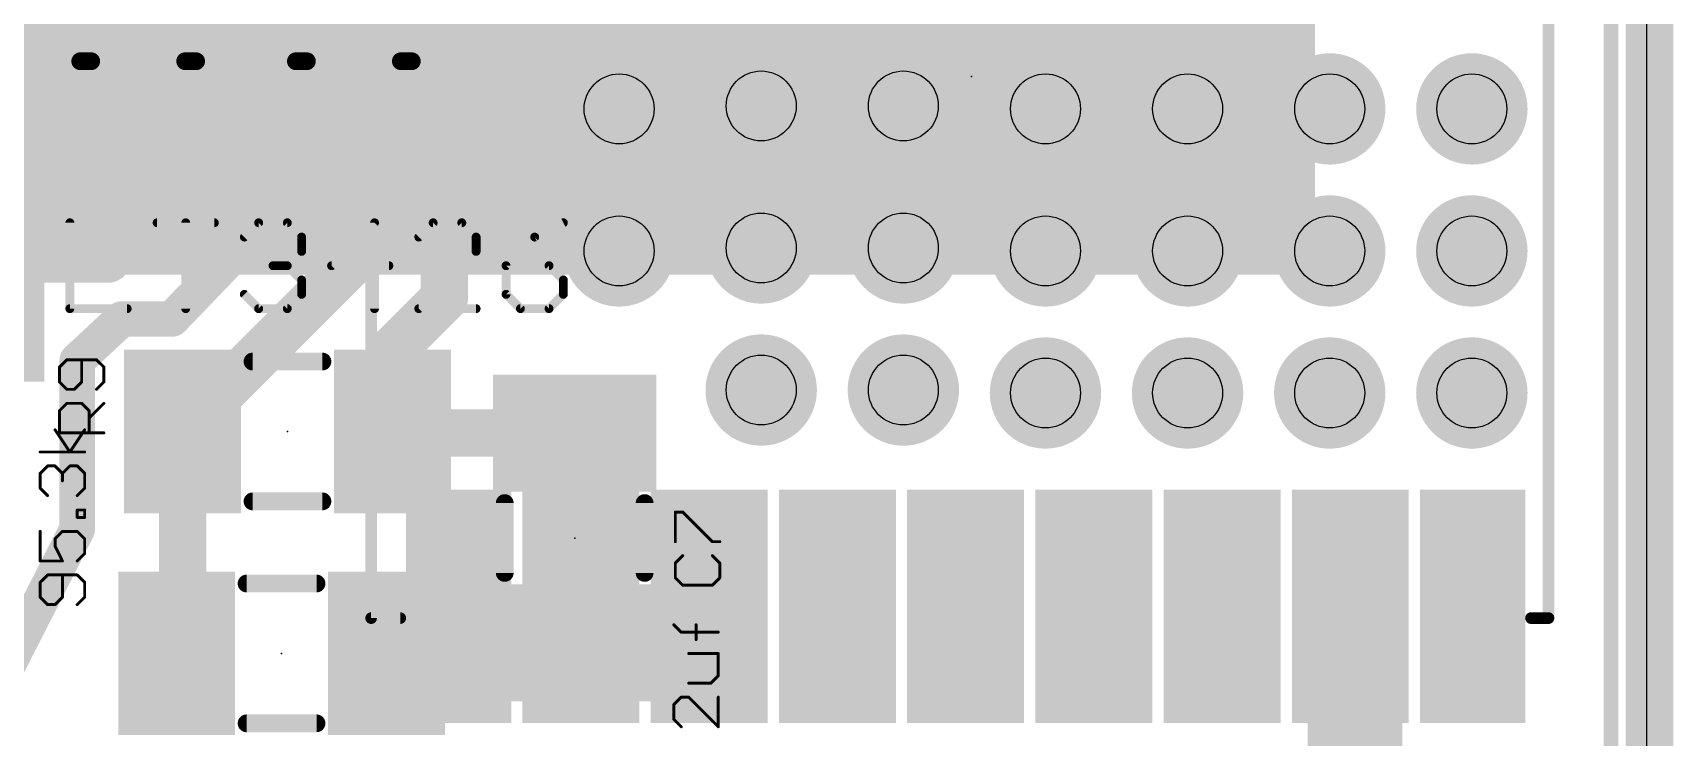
# Model space of a CAD drawing. Extents: x -6 to 101, y -9 to 20.
# Drawn here: x 30.17 to 44.25, y 5.15 to 11.19 of the extents above; entities that cross this region are included whole.
import ezdxf

# ---------------------------------------------------------------- set-up
doc = ezdxf.new("R2010")
doc.units = 0
for name, color, linetype in [('1', 22, 'CONTINUOUS'), ('16', 175, 'CONTINUOUS'), ('18', 82, 'CONTINUOUS'), ('20', 7, 'CONTINUOUS'), ('21', 253, 'CONTINUOUS'), ('22', 253, 'CONTINUOUS'), ('23', 7, 'CONTINUOUS'), ('24', 7, 'CONTINUOUS'), ('25', 253, 'CONTINUOUS'), ('27', 253, 'CONTINUOUS'), ('29', 253, 'CONTINUOUS'), ('30', 253, 'CONTINUOUS'), ('31', 253, 'CONTINUOUS'), ('32', 253, 'CONTINUOUS'), ('39', 22, 'CONTINUOUS'), ('44', 253, 'CONTINUOUS'), ('51', 253, 'CONTINUOUS')]:
    doc.layers.add(name, color=color, linetype=linetype)

# ---------------------------------------------------------------- blocks, each defined once
blk = doc.blocks.new('RECT')
blk.add_solid([(-0.5, -0.5), (0.5, -0.5), (-0.5, 0.5), (0.5, 0.5)])
blk = doc.blocks.new('ROUNDV')
at = {"const_width": 0.5}
blk.add_lwpolyline([(0, -0.25, 1), (0, 0.25, 1), (0, -0.25)], format="xyb", dxfattribs=at)

msp = doc.modelspace()

# ---------------------------------------------------------------- linework, layer by layer
at = {"layer": '1'}
for points, const_width in [([(44.0436, 19.5834), (44.0436, 3.7592)], 0.4064), ([(33.2994, 11.7602), (33.7058, 11.3284)], 0.4064), ([(33.7058, 11.3284), (33.7058, 8.9154)], 0.4064), ([(31.0388, 10.445), (31.054, 10.4602)], 0.4064), ([(31.0388, 9.4742), (31.0388, 10.445)], 0.4064), ([(32.004, 10.4602), (32.004, 9.398)], 0.3048), ([(32.954, 10.4602), (32.954, 9.2668)], 0.4064), ([(30.816, 9.2514), (31.0388, 9.4742)], 0.4064), ([(28.4734, 9.2514), (30.816, 9.2514)], 0.4064), ([(32.004, 9.398), (31.369, 8.7376)], 0.3048), ([(32.954, 9.2668), (31.4596, 7.7724)], 0.4064), ([(33.7058, 8.9154), (33.274, 8.4836)], 0.4064), ([(30.9372, 8.7376), (30.5562, 8.382)], 0.3048), ([(31.369, 8.7376), (30.9372, 8.7376)], 0.3048), ([(33.274, 8.4836), (33.274, 7.7868)], 0.4064), ([(30.5562, 8.382), (30.5562, 6.9342)], 0.3048), ([(31.4596, 7.7724), (31.4596, 5.9182)], 0.4064), ([(33.274, 7.7868), (33.2596, 7.7724)], 0.4064), ([(33.274, 7.758), (33.2596, 7.7724)], 0.4064), ([(34.8234, 7.758), (33.274, 7.758)], 0.4064), ([(30.5562, 6.9342), (29.8704, 5.588)], 0.3048), ([(31.4596, 5.9182), (31.4088, 5.8674)], 0.4064)]:
    msp.add_lwpolyline(points, dxfattribs=dict(at, const_width=const_width))
for points, const_width in [([(33.6318, 11.2588, 1), (33.7798, 11.398)], 0.2032), ([(31.1404, 10.445, 1), (30.9372, 10.445)], 0.2032), ([(30.967, 10.5168, 1), (31.1106, 10.3732)], 0.2032), ([(31.1258, 10.3884, 1), (30.9822, 10.532)], 0.2032), ([(32.0802, 10.4602, 1), (31.9278, 10.4602)], 0.1524), ([(33.0556, 10.4602, 1), (32.8524, 10.4602)], 0.2032), ([(30.9372, 9.4742, 1), (31.1404, 9.4742)], 0.2032), ([(31.1106, 9.4024, 1), (30.967, 9.546)], 0.2032), ([(30.816, 9.1498, 1), (30.816, 9.353)], 0.2032), ([(31.9278, 9.398, 1), (32.0802, 9.398)], 0.1524), ([(32.0589, 9.3452, 1), (31.9491, 9.4508)], 0.1524), ([(33.0258, 9.195, 1), (32.8822, 9.3386)], 0.2032), ([(30.7442, 9.3232, 1), (30.8878, 9.1796)], 0.2032), ([(32.8524, 9.2668, 1), (33.0556, 9.2668)], 0.2032), ([(33.6042, 8.9154, 1), (33.8074, 8.9154)], 0.2032), ([(33.7776, 8.8436, 1), (33.634, 8.9872)], 0.2032), ([(30.9372, 8.8138, 1), (30.9372, 8.6614)], 0.1524), ([(30.9892, 8.6819, 1), (30.8852, 8.7933)], 0.1524), ([(31.3141, 8.7904, 1), (31.4239, 8.6848)], 0.1524), ([(31.369, 8.6614, 1), (31.369, 8.8138)], 0.1524), ([(33.3756, 8.4836, 1), (33.1724, 8.4836)], 0.2032), ([(33.2022, 8.5554, 1), (33.3458, 8.4118)], 0.2032), ([(30.6324, 8.382, 1), (30.48, 8.382)], 0.1524), ([(30.5042, 8.4377, 1), (30.6082, 8.3263)], 0.1524), ([(31.5612, 7.7724, 1), (31.358, 7.7724)], 0.2032), ([(31.3878, 7.8442, 1), (31.5314, 7.7006)], 0.2032), ([(33.3314, 7.8442, 1), (33.1878, 7.7006)], 0.2032), ([(33.1878, 7.8442, 1), (33.3314, 7.7006)], 0.2032), ([(33.274, 7.8596, 1), (33.274, 7.6564)], 0.2032), ([(33.1724, 7.7868, 1), (33.3756, 7.7868)], 0.2032), ([(33.3458, 7.715, 1), (33.2022, 7.8586)], 0.2032), ([(33.2022, 7.6862, 1), (33.3458, 7.8298)], 0.2032), ([(34.8234, 7.6564, 1), (34.8234, 7.8596)], 0.2032), ([(30.6241, 6.8996, 1), (30.4883, 6.9688)], 0.1524), ([(30.48, 6.9342, 1), (30.6324, 6.9342)], 0.1524), ([(31.5314, 5.8464, 1), (31.3878, 5.99)], 0.2032), ([(31.337, 5.9392, 1), (31.4806, 5.7956)], 0.2032), ([(31.358, 5.9182, 1), (31.5612, 5.9182)], 0.2032)]:
    msp.add_lwpolyline(points, format="xyb", dxfattribs=dict(at, const_width=const_width))
at = {"layer": '16'}
for points, const_width in [([(44.0436, 19.5834), (44.0436, 3.7592)], 0.4064), ([(41.477, 6.2704), (41.5168, 6.2704)], 0.8128), ([(41.5168, 6.2704), (41.5168, 1.8796)], 0.8128)]:
    msp.add_lwpolyline(points, dxfattribs=dict(at, const_width=const_width))
at = {"layer": '16', "const_width": 0.4064}
for points in [[(41.477, 6.4736, 1), (41.477, 6.0672)], [(41.72, 6.2704, 1), (41.3136, 6.2704)], [(41.5168, 6.0672, 1), (41.5168, 6.4736)]]:
    msp.add_lwpolyline(points, format="xyb", dxfattribs=at)
at = {"layer": '20'}
msp.add_line((44.0182, 18.8976), (44.0182, 3.81), dxfattribs=at)
at = {"layer": '21'}
for points, const_width in [([(43.7134, 19.2786), (43.7134, 4.0386)], 0.127), ([(30.582, 10.9502), (30.582, 12.5702)], 0.1524), ([(33.426, 12.5702), (33.426, 10.9502)], 0.1524), ([(30.676, 10.9502), (30.582, 10.9502)], 0.1524), ([(31.576, 10.9502), (31.482, 10.9502)], 0.1524), ([(32.526, 10.9502), (32.432, 10.9502)], 0.1524), ([(33.426, 10.9502), (33.332, 10.9502)], 0.1524), ([(32.0596, 8.3724), (32.6596, 8.3724)], 0.1524), ([(32.0596, 7.1724), (32.6596, 7.1724)], 0.1524), ([(34.2234, 7.158), (34.2234, 6.558)], 0.1524), ([(35.4234, 7.158), (35.4234, 6.558)], 0.1524), ([(32.6088, 6.4674), (32.0088, 6.4674)], 0.1524), ([(32.6088, 5.2674), (32.0088, 5.2674)], 0.1524)]:
    msp.add_lwpolyline(points, dxfattribs=dict(at, const_width=const_width))
at = {"layer": '21', "const_width": 0.0762}
for points in [[(30.582, 10.9883, 1), (30.582, 10.9121)], [(30.5439, 10.9502, 1), (30.6201, 10.9502)], [(30.676, 10.9121, 1), (30.676, 10.9883)], [(31.482, 10.9883, 1), (31.482, 10.9121)], [(31.576, 10.9121, 1), (31.576, 10.9883)], [(32.432, 10.9883, 1), (32.432, 10.9121)], [(32.526, 10.9121, 1), (32.526, 10.9883)], [(33.332, 10.9883, 1), (33.332, 10.9121)], [(33.3879, 10.9502, 1), (33.4641, 10.9502)], [(33.426, 10.9121, 1), (33.426, 10.9883)], [(32.0596, 8.4105, 1), (32.0596, 8.3343)], [(32.6596, 8.3343, 1), (32.6596, 8.4105)], [(32.0596, 7.2105, 1), (32.0596, 7.1343)], [(32.6596, 7.1343, 1), (32.6596, 7.2105)], [(34.2615, 7.158, 1), (34.1853, 7.158)], [(35.4615, 7.158, 1), (35.3853, 7.158)], [(32.0088, 6.5055, 1), (32.0088, 6.4293)], [(32.6088, 6.4293, 1), (32.6088, 6.5055)], [(34.1853, 6.558, 1), (34.2615, 6.558)], [(35.3853, 6.558, 1), (35.4615, 6.558)], [(32.0088, 5.3055, 1), (32.0088, 5.2293)], [(32.6088, 5.2293, 1), (32.6088, 5.3055)]]:
    msp.add_lwpolyline(points, format="xyb", dxfattribs=at)
at = {"layer": '22', "const_width": 0.1}
for points in [[(33.077, 6.1704), (33.077, 15.8704)], [(43.177, 6.1704), (43.177, 15.8704)], [(33.327, 6.1704), (33.077, 6.1704)], [(43.177, 6.1704), (43.027, 6.1704)]]:
    msp.add_lwpolyline(points, dxfattribs=at)
at = {"layer": '22', "const_width": 0.05}
for points in [[(33.077, 6.1954, 1), (33.077, 6.1454)], [(33.052, 6.1704, 1), (33.102, 6.1704)], [(33.327, 6.1454, 1), (33.327, 6.1954)], [(43.027, 6.1954, 1), (43.027, 6.1454)], [(43.152, 6.1704, 1), (43.202, 6.1704)], [(43.177, 6.1454, 1), (43.177, 6.1954)]]:
    msp.add_lwpolyline(points, format="xyb", dxfattribs=at)
at = {"layer": '23'}
for p in [(32.3596, 7.7724), (34.8234, 6.858), (32.3088, 5.8674)]:
    msp.add_point(p, dxfattribs=at)
at = {"layer": '24'}
msp.add_point((38.227, 10.8204), dxfattribs=at)
at = {"layer": '25', "const_width": 0.0127}
for points in [[(30.4098, 8.3246, 1), (30.3971, 8.3246)], [(30.399, 8.3291, 1), (30.408, 8.3201)], [(30.467, 8.3945, 1), (30.467, 8.3818)], [(30.4715, 8.3836, 1), (30.4625, 8.3926)], [(30.6005, 8.3881, 1), (30.5878, 8.3881)], [(30.7257, 8.3926, 1), (30.7168, 8.3836)], [(30.7212, 8.3818, 1), (30.7212, 8.3945)], [(30.7912, 8.3246, 1), (30.7784, 8.3246)], [(30.7803, 8.3201, 1), (30.7893, 8.3291)], [(30.3971, 8.1975, 1), (30.4098, 8.1975)], [(30.408, 8.2019, 1), (30.399, 8.193)], [(30.5878, 8.1975, 1), (30.6005, 8.1975)], [(30.5986, 8.193, 1), (30.5896, 8.2019)], [(30.7784, 8.1975, 1), (30.7912, 8.1975)], [(30.7893, 8.193, 1), (30.7803, 8.2019)], [(30.467, 8.1403, 1), (30.467, 8.1276)], [(30.467, 8.0203, 1), (30.467, 8.0076)], [(30.4625, 8.1294, 1), (30.4715, 8.1384)], [(30.4715, 8.0094, 1), (30.4625, 8.0184)], [(30.5261, 8.1384, 1), (30.5351, 8.1294)], [(30.5306, 8.1276, 1), (30.5306, 8.1403)], [(30.5986, 8.0184, 1), (30.5896, 8.0094)], [(30.5941, 8.0076, 1), (30.5941, 8.0203)], [(30.7168, 8.1384, 1), (30.7257, 8.1294)], [(30.7893, 8.0094, 1), (30.7803, 8.0184)], [(30.4098, 7.9504, 1), (30.3971, 7.9504)], [(30.399, 7.9549, 1), (30.408, 7.9459)], [(30.664, 7.9504, 1), (30.6513, 7.9504)], [(30.6532, 7.8913, 1), (30.6622, 7.8823)], [(30.6532, 7.9459, 1), (30.6622, 7.9549)], [(30.3708, 7.7904, 1), (30.3602, 7.7834)], [(30.3971, 7.7597, 1), (30.4098, 7.7597)], [(30.4035, 7.7661, 1), (30.4035, 7.7534)], [(30.625, 7.7834, 1), (30.6144, 7.7904)], [(30.6513, 7.7597, 1), (30.664, 7.7597)], [(30.7848, 7.7534, 1), (30.7848, 7.7661)], [(30.2384, 7.6026, 1), (30.2384, 7.5899)], [(30.4873, 7.5997, 1), (30.4979, 7.5927)], [(30.4873, 7.5927, 1), (30.4979, 7.5997)], [(30.6197, 7.5899, 1), (30.6197, 7.6026)], [(30.3019, 7.4826, 1), (30.3019, 7.4699)], [(30.3064, 7.4717, 1), (30.2974, 7.4807)], [(30.37, 7.4807, 1), (30.361, 7.4717)], [(30.3655, 7.4699, 1), (30.3655, 7.4826)], [(30.4926, 7.4826, 1), (30.4926, 7.4699)], [(30.4971, 7.4717, 1), (30.4881, 7.4807)], [(30.5606, 7.4807, 1), (30.5517, 7.4717)], [(30.5561, 7.4699, 1), (30.5561, 7.4826)], [(30.2447, 7.4127, 1), (30.232, 7.4127)], [(30.2339, 7.4172, 1), (30.2429, 7.4082)], [(30.4354, 7.4127, 1), (30.4227, 7.4127)], [(30.4245, 7.4172, 1), (30.4335, 7.4082)], [(30.4227, 7.3491, 1), (30.4354, 7.3491)], [(30.4245, 7.4082, 1), (30.4335, 7.4172)], [(30.6261, 7.4127, 1), (30.6134, 7.4127)], [(30.6152, 7.4082, 1), (30.6242, 7.4172)], [(30.232, 7.2856, 1), (30.2447, 7.2856)], [(30.2429, 7.2901, 1), (30.2339, 7.2811)], [(30.2974, 7.2175, 1), (30.3064, 7.2265)], [(30.5517, 7.2265, 1), (30.5606, 7.2175)], [(30.6134, 7.2856, 1), (30.6261, 7.2856)], [(30.6242, 7.2811, 1), (30.6152, 7.2901)], [(30.5561, 7.1048, 1), (30.5561, 7.0921)], [(30.5561, 7.0413, 1), (30.5561, 7.0286)], [(30.5625, 7.0985, 1), (30.5498, 7.0985)], [(30.5498, 7.0349, 1), (30.5625, 7.0349)], [(30.6261, 7.0985, 1), (30.6134, 7.0985)], [(30.6134, 7.0349, 1), (30.6261, 7.0349)], [(30.6197, 7.0921, 1), (30.6197, 7.1048)], [(30.6197, 7.0286, 1), (30.6197, 7.0413)], [(35.693, 7.0809, 1), (35.6803, 7.0809)], [(35.6867, 7.0873, 1), (35.6867, 7.0746)], [(35.7547, 7.0854, 1), (35.7457, 7.0764)], [(35.7502, 7.0746, 1), (35.7502, 7.0873)], [(30.2447, 6.9149, 1), (30.232, 6.9149)], [(30.429, 6.9213, 1), (30.429, 6.9086)], [(30.4335, 6.9104, 1), (30.4245, 6.9194)], [(30.5606, 6.9194, 1), (30.5517, 6.9104)], [(30.5561, 6.9086, 1), (30.5561, 6.9213)], [(30.3718, 6.8514, 1), (30.3591, 6.8514)], [(30.361, 6.8559, 1), (30.37, 6.8469)], [(30.3712, 6.7907, 1), (30.3598, 6.785)], [(30.3591, 6.7878, 1), (30.3718, 6.7878)], [(30.6261, 6.8514, 1), (30.6134, 6.8514)], [(30.6152, 6.8469, 1), (30.6242, 6.8559)], [(35.6803, 6.8267, 1), (35.693, 6.8267)], [(36.0044, 6.833, 1), (36.0044, 6.8203)], [(36, 6.8222, 1), (36.0089, 6.8312)], [(36.068, 6.8203, 1), (36.068, 6.833)], [(30.232, 6.6607, 1), (30.2447, 6.6607)], [(30.2384, 6.6671, 1), (30.2384, 6.6544)], [(30.4234, 6.6579, 1), (30.4347, 6.6635)], [(30.429, 6.6544, 1), (30.429, 6.6671)], [(30.5517, 6.6652, 1), (30.5606, 6.6562)], [(30.6134, 6.7243, 1), (30.6261, 6.7243)], [(30.6242, 6.7198, 1), (30.6152, 6.7287)], [(35.693, 6.6431, 1), (35.6803, 6.6431)], [(35.6822, 6.6476, 1), (35.6912, 6.6387)], [(35.7547, 6.7022, 1), (35.7457, 6.7112)], [(36.0089, 6.7112, 1), (36, 6.7022)], [(36.0744, 6.6431, 1), (36.0617, 6.6431)], [(36.0635, 6.6387, 1), (36.0725, 6.6476)], [(30.2447, 6.4772, 1), (30.232, 6.4772)], [(30.2339, 6.4817, 1), (30.2429, 6.4727)], [(30.3019, 6.5471, 1), (30.3019, 6.5344)], [(30.3064, 6.5362, 1), (30.2974, 6.5452)], [(30.4354, 6.5407, 1), (30.4227, 6.5407)], [(30.5606, 6.5452, 1), (30.5517, 6.5362)], [(30.5561, 6.5344, 1), (30.5561, 6.5471)], [(30.6261, 6.4772, 1), (30.6134, 6.4772)], [(30.6152, 6.4727, 1), (30.6242, 6.4817)], [(35.6912, 6.5205, 1), (35.6822, 6.5115)], [(35.6803, 6.516, 1), (35.693, 6.516)], [(36.0617, 6.516, 1), (36.0744, 6.516)], [(36.0725, 6.5115, 1), (36.0635, 6.5205)], [(30.232, 6.3501, 1), (30.2447, 6.3501)], [(30.2429, 6.3545, 1), (30.2339, 6.3456)], [(30.4227, 6.3501, 1), (30.4354, 6.3501)], [(30.4335, 6.3456, 1), (30.4245, 6.3545)], [(30.6134, 6.3501, 1), (30.6261, 6.3501)], [(30.6242, 6.3456, 1), (30.6152, 6.3545)], [(35.7502, 6.4588, 1), (35.7502, 6.4461)], [(35.7457, 6.448, 1), (35.7547, 6.457)], [(36, 6.457, 1), (36.0089, 6.448)], [(36.0044, 6.4461, 1), (36.0044, 6.4588)], [(30.3019, 6.2929, 1), (30.3019, 6.2801)], [(30.2974, 6.282, 1), (30.3064, 6.291)], [(30.361, 6.291, 1), (30.37, 6.282)], [(30.3655, 6.2801, 1), (30.3655, 6.2929)], [(30.5517, 6.291, 1), (30.5606, 6.282)], [(35.6785, 6.1178, 1), (35.6695, 6.1088)], [(35.7375, 6.0561, 1), (35.7375, 6.0434)], [(35.733, 6.0453, 1), (35.742, 6.0543)], [(35.871, 6.1133, 1), (35.8583, 6.1133)], [(36.0553, 6.0434, 1), (36.0553, 6.0561)], [(35.8583, 5.9862, 1), (35.871, 5.9862)], [(35.8011, 5.8726, 1), (35.8011, 5.8599)], [(36.0617, 5.8662, 1), (36.049, 5.8662)], [(36.0553, 5.8599, 1), (36.0553, 5.8726)], [(36.049, 5.6756, 1), (36.0617, 5.6756)], [(36.0598, 5.6711, 1), (36.0508, 5.6801)], [(35.7375, 5.4984, 1), (35.7375, 5.4857)], [(35.742, 5.4875, 1), (35.733, 5.4965)], [(35.8011, 5.6184, 1), (35.8011, 5.6057)], [(35.8056, 5.4965, 1), (35.7966, 5.4875)], [(35.8011, 5.4857, 1), (35.8011, 5.4984)], [(35.9873, 5.6165, 1), (35.9962, 5.6075)], [(35.9917, 5.6057, 1), (35.9917, 5.6184)], [(36.0617, 5.492, 1), (36.049, 5.492)], [(35.6803, 5.4285, 1), (35.6676, 5.4285)], [(35.6695, 5.433, 1), (35.6785, 5.424)], [(35.6785, 5.3059, 1), (35.6695, 5.2969)], [(35.6676, 5.3014, 1), (35.6803, 5.3014)], [(35.733, 5.2333, 1), (35.742, 5.2423)], [(36.049, 5.2378, 1), (36.0617, 5.2378)], [(36.0508, 5.2333, 1), (36.0598, 5.2423)]]:
    msp.add_lwpolyline(points, format="xyb", dxfattribs=at)
at = {"layer": '25', "const_width": 0.0254}
for points in [[(30.467, 8.3881), (30.4035, 8.3246)], [(30.4035, 8.3246), (30.4035, 8.1975)], [(30.7212, 8.3881), (30.467, 8.3881)], [(30.5941, 8.1975), (30.5941, 8.3881)], [(30.7848, 8.3246), (30.7212, 8.3881)], [(30.7848, 8.1975), (30.7848, 8.3246)], [(30.4035, 8.1975), (30.467, 8.1339)], [(30.5306, 8.1339), (30.5941, 8.1975)], [(30.7212, 8.1339), (30.7848, 8.1975)], [(30.4035, 7.9504), (30.467, 8.0139)], [(30.467, 8.1339), (30.5306, 8.1339)], [(30.467, 8.0139), (30.5941, 8.0139)], [(30.5941, 8.0139), (30.6577, 7.9504)], [(30.6577, 7.8868), (30.7848, 8.0139)], [(30.4035, 7.7597), (30.4035, 7.9504)], [(30.6577, 7.9504), (30.6577, 7.7597)], [(30.4926, 7.5962), (30.3655, 7.7869)], [(30.7848, 7.7597), (30.4035, 7.7597)], [(30.6197, 7.7869), (30.4926, 7.5962)], [(30.6197, 7.5962), (30.2384, 7.5962)], [(30.2384, 7.4127), (30.3019, 7.4762)], [(30.3019, 7.4762), (30.3655, 7.4762)], [(30.3655, 7.4762), (30.429, 7.4127)], [(30.429, 7.4127), (30.4926, 7.4762)], [(30.4926, 7.4762), (30.5561, 7.4762)], [(30.5561, 7.4762), (30.6197, 7.4127)], [(30.2384, 7.2856), (30.2384, 7.4127)], [(30.429, 7.4127), (30.429, 7.3491)], [(30.6197, 7.4127), (30.6197, 7.2856)], [(30.3019, 7.222), (30.2384, 7.2856)], [(30.6197, 7.2856), (30.5561, 7.222)], [(30.5561, 7.0349), (30.5561, 7.0985)], [(30.5561, 7.0985), (30.6197, 7.0985)], [(30.6197, 7.0349), (30.5561, 7.0349)], [(30.6197, 7.0985), (30.6197, 7.0349)], [(35.6867, 6.8267), (35.6867, 7.0809)], [(35.6867, 7.0809), (35.7502, 7.0809)], [(35.7502, 7.0809), (36.0044, 6.8267)], [(30.2384, 6.9149), (30.2384, 6.6607)], [(30.3655, 6.8514), (30.429, 6.9149)], [(30.429, 6.9149), (30.5561, 6.9149)], [(30.5561, 6.9149), (30.6197, 6.8514)], [(30.3655, 6.7878), (30.3655, 6.8514)], [(30.429, 6.6607), (30.3655, 6.7878)], [(30.6197, 6.8514), (30.6197, 6.7243)], [(36.0044, 6.8267), (36.068, 6.8267)], [(30.2384, 6.6607), (30.429, 6.6607)], [(30.6197, 6.7243), (30.5561, 6.6607)], [(35.7502, 6.7067), (35.6867, 6.6431)], [(35.6867, 6.6431), (35.6867, 6.516)], [(36.068, 6.6431), (36.0044, 6.7067)], [(36.068, 6.516), (36.068, 6.6431)], [(30.3019, 6.5407), (30.2384, 6.4772)], [(30.2384, 6.4772), (30.2384, 6.3501)], [(30.5561, 6.5407), (30.3019, 6.5407)], [(30.429, 6.3501), (30.429, 6.5407)], [(30.6197, 6.4772), (30.5561, 6.5407)], [(30.6197, 6.3501), (30.6197, 6.4772)], [(35.6867, 6.516), (35.7502, 6.4525)], [(36.0044, 6.4525), (36.068, 6.516)], [(30.2384, 6.3501), (30.3019, 6.2865)], [(30.3655, 6.2865), (30.429, 6.3501)], [(30.5561, 6.2865), (30.6197, 6.3501)], [(35.7502, 6.4525), (36.0044, 6.4525)], [(30.3019, 6.2865), (30.3655, 6.2865)], [(35.7375, 6.0498), (35.674, 6.1133)], [(36.0553, 6.0498), (35.7375, 6.0498)], [(35.8646, 5.9862), (35.8646, 6.1133)], [(36.0553, 5.8662), (35.8011, 5.8662)], [(36.0553, 5.6756), (36.0553, 5.8662)], [(35.9917, 5.612), (36.0553, 5.6756)], [(35.7375, 5.492), (35.674, 5.4285)], [(35.8011, 5.492), (35.7375, 5.492)], [(35.8011, 5.612), (35.9917, 5.612)], [(36.0553, 5.2378), (35.8011, 5.492)], [(36.0553, 5.492), (36.0553, 5.2378)], [(35.674, 5.4285), (35.674, 5.3014)], [(35.674, 5.3014), (35.7375, 5.2378)]]:
    msp.add_lwpolyline(points, dxfattribs=at)
at = {"layer": '27', "const_width": 0.0762}
for points in [[(30.4927, 9.5637), (30.4927, 8.8265)], [(31.2411, 9.5637), (31.7326, 9.5637)], [(31.4869, 8.8265), (31.4869, 9.5637)], [(31.9895, 9.4409), (32.1124, 9.5637)], [(32.1124, 9.5637), (32.3581, 9.5637)], [(32.3581, 9.5637), (32.481, 9.4409)], [(33.1066, 9.5637), (32.7379, 9.1951)], [(33.1066, 8.8265), (33.1066, 9.5637)], [(33.6092, 9.5637), (33.4864, 9.4409)], [(33.855, 9.5637), (33.6092, 9.5637)], [(33.9778, 9.4409), (33.855, 9.5637)], [(34.7263, 9.5637), (34.4805, 9.4409)], [(32.481, 9.4409), (32.481, 9.318)], [(33.9778, 9.318), (33.9778, 9.4409)], [(34.4805, 9.4409), (34.2348, 9.1951)], [(32.481, 9.318), (32.3581, 9.1951)], [(33.4864, 8.8265), (33.9778, 9.318)], [(32.3581, 9.1951), (32.2353, 9.1951)], [(32.3581, 9.1951), (32.481, 9.0722)], [(32.7379, 9.1951), (33.2294, 9.1951)], [(34.2348, 9.1951), (34.2348, 8.9494)], [(34.6034, 9.1951), (34.2348, 9.1951)], [(34.7263, 9.0722), (34.6034, 9.1951)], [(32.481, 9.0722), (32.481, 8.9494)], [(34.7263, 8.9494), (34.7263, 9.0722)], [(32.1124, 8.8265), (31.9895, 8.9494)], [(32.481, 8.9494), (32.3581, 8.8265)], [(34.2348, 8.9494), (34.3576, 8.8265)], [(34.6034, 8.8265), (34.7263, 8.9494)], [(30.4927, 8.8265), (30.9842, 8.8265)], [(32.3581, 8.8265), (32.1124, 8.8265)], [(33.9778, 8.8265), (33.4864, 8.8265)], [(34.3576, 8.8265), (34.6034, 8.8265)]]:
    msp.add_lwpolyline(points, dxfattribs=at)
at = {"layer": '27', "const_width": 0.0381}
for points in [[(30.5118, 9.5637, 1), (30.4737, 9.5637)], [(31.2411, 9.5828, 1), (31.2411, 9.5447)], [(31.5059, 9.5637, 1), (31.4678, 9.5637)], [(31.7326, 9.5447, 1), (31.7326, 9.5828)], [(32.1124, 9.5828, 1), (32.1124, 9.5447)], [(32.1259, 9.5503, 1), (32.0989, 9.5772)], [(32.3716, 9.5772, 1), (32.3447, 9.5503)], [(32.3581, 9.5447, 1), (32.3581, 9.5828)], [(33.1256, 9.5637, 1), (33.0875, 9.5637)], [(33.12, 9.5503, 1), (33.0931, 9.5772)], [(33.6092, 9.5828, 1), (33.6092, 9.5447)], [(33.6227, 9.5503, 1), (33.5958, 9.5772)], [(33.8684, 9.5772, 1), (33.8415, 9.5503)], [(33.855, 9.5447, 1), (33.855, 9.5828)], [(34.7348, 9.5467, 1), (34.7177, 9.5808)], [(31.9761, 9.4543, 1), (32.003, 9.4274)], [(32.5001, 9.4409, 1), (32.462, 9.4409)], [(32.4675, 9.4274, 1), (32.4945, 9.4543)], [(33.4729, 9.4543, 1), (33.4998, 9.4274)], [(33.9969, 9.4409, 1), (33.9588, 9.4409)], [(33.9644, 9.4274, 1), (33.9913, 9.4543)], [(34.472, 9.4579, 1), (34.489, 9.4238)], [(34.494, 9.4274, 1), (34.467, 9.4543)], [(32.462, 9.318, 1), (32.5001, 9.318)], [(32.4945, 9.3045, 1), (32.4675, 9.3315)], [(33.9588, 9.318, 1), (33.9969, 9.318)], [(33.9913, 9.3045, 1), (33.9644, 9.3315)], [(32.2353, 9.2142, 1), (32.2353, 9.1761)], [(32.3716, 9.2086, 1), (32.3447, 9.1816)], [(32.3447, 9.2086, 1), (32.3716, 9.1816)], [(32.3581, 9.1761, 1), (32.3581, 9.2142)], [(32.7379, 9.2142, 1), (32.7379, 9.1761)], [(32.7245, 9.2086, 1), (32.7514, 9.1816)], [(33.2294, 9.1761, 1), (33.2294, 9.2142)], [(34.2538, 9.1951, 1), (34.2157, 9.1951)], [(34.2213, 9.2086, 1), (34.2482, 9.1816)], [(34.2348, 9.2142, 1), (34.2348, 9.1761)], [(34.6169, 9.2086, 1), (34.5899, 9.1816)], [(34.6034, 9.1761, 1), (34.6034, 9.2142)], [(32.5001, 9.0722, 1), (32.462, 9.0722)], [(32.4675, 9.0588, 1), (32.4945, 9.0857)], [(34.7453, 9.0722, 1), (34.7072, 9.0722)], [(34.7128, 9.0588, 1), (34.7397, 9.0857)], [(32.003, 8.9628, 1), (31.9761, 8.9359)], [(32.462, 8.9494, 1), (32.5001, 8.9494)], [(32.4945, 8.9359, 1), (32.4675, 8.9628)], [(34.2157, 8.9494, 1), (34.2538, 8.9494)], [(34.2482, 8.9628, 1), (34.2213, 8.9359)], [(34.7072, 8.9494, 1), (34.7453, 8.9494)], [(34.7397, 8.9359, 1), (34.7128, 8.9628)], [(30.4927, 8.8456, 1), (30.4927, 8.8075)], [(30.4737, 8.8265, 1), (30.5118, 8.8265)], [(30.9842, 8.8075, 1), (30.9842, 8.8456)], [(31.4678, 8.8265, 1), (31.5059, 8.8265)], [(32.1124, 8.8456, 1), (32.1124, 8.8075)], [(32.0989, 8.813, 1), (32.1259, 8.84)], [(32.3447, 8.84, 1), (32.3716, 8.813)], [(32.3581, 8.8075, 1), (32.3581, 8.8456)], [(33.0875, 8.8265, 1), (33.1256, 8.8265)], [(33.4729, 8.84, 1), (33.4998, 8.813)], [(33.4864, 8.8456, 1), (33.4864, 8.8075)], [(33.9778, 8.8075, 1), (33.9778, 8.8456)], [(34.3576, 8.8456, 1), (34.3576, 8.8075)], [(34.3442, 8.813, 1), (34.3711, 8.84)], [(34.5899, 8.84, 1), (34.6169, 8.813)], [(34.6034, 8.8075, 1), (34.6034, 8.8456)]]:
    msp.add_lwpolyline(points, format="xyb", dxfattribs=at)
at = {"layer": '44'}
for centre in [(35.2044, 10.541), (36.4236, 10.5664), (37.6428, 10.5664), (38.862, 10.541), (40.0812, 10.541), (41.3004, 10.541), (42.5196, 10.541), (35.2044, 9.3218), (36.4236, 9.3472), (37.6428, 9.3472), (38.862, 9.3218), (40.0812, 9.3218), (41.3004, 9.3218), (42.5196, 9.3218), (36.4236, 8.128), (37.6428, 8.128), (38.862, 8.1026), (40.0812, 8.1026), (41.3004, 8.1026), (42.5196, 8.1026)]:
    msp.add_circle(centre, 0.3, dxfattribs=at)
at = {"layer": '51', "const_width": 0.1524}
msp.add_lwpolyline([(33.426, 10.9502), (30.582, 10.9502)], dxfattribs=at)
at = {"layer": '51', "const_width": 0.0762}
for points in [[(30.582, 10.9883, 1), (30.582, 10.9121)], [(33.426, 10.9121, 1), (33.426, 10.9883)]]:
    msp.add_lwpolyline(points, format="xyb", dxfattribs=at)

# ---------------------------------------------------------------- block references
at = {"layer": '1', "yscale": 1.2}
for p, xscale in [((31.054, 10.4602), 0.55), ((32.004, 10.4602), 0.55), ((32.954, 10.4602), 0.55), ((31.4596, 7.7724), 0.8), ((33.2596, 7.7724), 0.8)]:
    msp.add_blockref('RECT', p, dxfattribs=dict(at, xscale=xscale))
at = {"layer": '1', "xscale": 0.8, "yscale": 1.2}
for p, rotation in [((34.8234, 7.758), 270), ((31.4088, 5.8674), 180), ((33.2088, 5.8674), 180), ((34.8234, 5.958), 270)]:
    msp.add_blockref('RECT', p, dxfattribs=dict(at, rotation=rotation))
at = {"layer": '16', "xscale": 1.8, "rotation": 90}
for p, yscale in [((33.827, 6.2704), 0.7), ((34.877, 6.2704), 0.8), ((35.977, 6.2704), 0.8), ((37.077, 6.2704), 0.8), ((38.177, 6.2704), 0.8), ((39.277, 6.2704), 0.8), ((40.377, 6.2704), 0.8), ((41.477, 6.2704), 0.8), ((42.527, 6.2704), 0.7)]:
    msp.add_blockref('RECT', p, dxfattribs=dict(at, yscale=yscale))
at = {"layer": '18', "xscale": 0.9556, "yscale": 0.9556}
for p in [(35.2044, 10.541), (35.2044, 10.541), (36.4236, 10.5664), (36.4236, 10.5664), (37.6428, 10.5664), (37.6428, 10.5664), (38.862, 10.541), (38.862, 10.541), (40.0812, 10.541), (40.0812, 10.541), (41.3004, 10.541), (41.3004, 10.541), (42.5196, 10.541), (42.5196, 10.541), (35.2044, 9.3218), (35.2044, 9.3218), (36.4236, 9.3472), (36.4236, 9.3472), (37.6428, 9.3472), (37.6428, 9.3472), (38.862, 9.3218), (38.862, 9.3218), (40.0812, 9.3218), (40.0812, 9.3218), (41.3004, 9.3218), (41.3004, 9.3218), (42.5196, 9.3218), (42.5196, 9.3218), (36.4236, 8.128), (36.4236, 8.128), (37.6428, 8.128), (37.6428, 8.128), (38.862, 8.1026), (38.862, 8.1026), (40.0812, 8.1026), (40.0812, 8.1026), (41.3004, 8.1026), (41.3004, 8.1026), (42.5196, 8.1026), (42.5196, 8.1026)]:
    msp.add_blockref('ROUNDV', p, dxfattribs=at)
at = {"layer": '29', "yscale": 1.4032}
for p, xscale in [((31.054, 10.4602), 0.7532), ((32.004, 10.4602), 0.7532), ((32.954, 10.4602), 0.7532), ((31.4596, 7.7724), 1.0032), ((33.2596, 7.7724), 1.0032)]:
    msp.add_blockref('RECT', p, dxfattribs=dict(at, xscale=xscale))
at = {"layer": '29'}
for p, xscale, yscale, rotation in [((28.4734, 9.2514), 2.1032, 3.6032, 270), ((34.8234, 7.758), 1.0032, 1.4032, 270), ((31.4088, 5.8674), 1.0032, 1.4032, 180), ((33.2088, 5.8674), 1.0032, 1.4032, 180), ((34.8234, 5.958), 1.0032, 1.4032, 270)]:
    msp.add_blockref('RECT', p, dxfattribs=dict(at, xscale=xscale, yscale=yscale, rotation=rotation))
at = {"layer": '30', "xscale": 2.0032, "rotation": 90}
for p, yscale in [((33.827, 6.2704), 0.9032), ((34.877, 6.2704), 1.0032), ((35.977, 6.2704), 1.0032), ((37.077, 6.2704), 1.0032), ((38.177, 6.2704), 1.0032), ((39.277, 6.2704), 1.0032), ((40.377, 6.2704), 1.0032), ((41.477, 6.2704), 1.0032), ((42.527, 6.2704), 0.9032)]:
    msp.add_blockref('RECT', p, dxfattribs=dict(at, yscale=yscale))
at = {"layer": '31', "yscale": 1.2}
for p, xscale in [((31.054, 10.4602), 0.55), ((32.004, 10.4602), 0.55), ((32.954, 10.4602), 0.55), ((31.4596, 7.7724), 0.8), ((33.2596, 7.7724), 0.8)]:
    msp.add_blockref('RECT', p, dxfattribs=dict(at, xscale=xscale))
at = {"layer": '31', "xscale": 0.8, "yscale": 1.2}
for p, rotation in [((34.8234, 7.758), 270), ((31.4088, 5.8674), 180), ((33.2088, 5.8674), 180), ((34.8234, 5.958), 270)]:
    msp.add_blockref('RECT', p, dxfattribs=dict(at, rotation=rotation))
at = {"layer": '32', "xscale": 1.8, "rotation": 90}
for p, yscale in [((33.827, 6.2704), 0.7), ((34.877, 6.2704), 0.8), ((35.977, 6.2704), 0.8), ((37.077, 6.2704), 0.8), ((38.177, 6.2704), 0.8), ((39.277, 6.2704), 0.8), ((40.377, 6.2704), 0.8), ((41.477, 6.2704), 0.8), ((42.527, 6.2704), 0.7)]:
    msp.add_blockref('RECT', p, dxfattribs=dict(at, yscale=yscale))
at = {"layer": '39', "xscale": 11.43, "yscale": 7.62}
msp.add_blockref('RECT', (35.4584, 12.9286), dxfattribs=at)
at = {"layer": '51', "xscale": 0.5, "yscale": 0.65}
for p in [(31.054, 10.5852), (32.004, 10.5852), (32.954, 10.5852)]:
    msp.add_blockref('RECT', p, dxfattribs=at)

doc.saveas('drawing.dxf')
